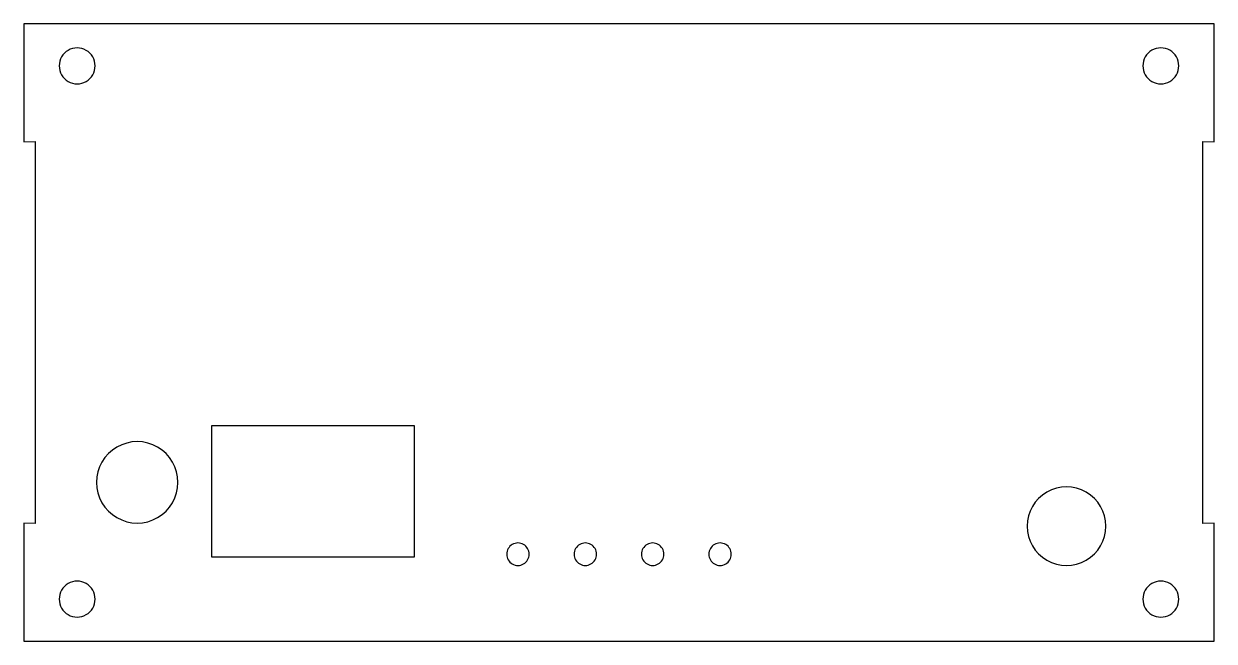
# Model space of a CAD drawing. Extents: x 0 to 30, y 0 to 15.6.
import ezdxf

# ---------------------------------------------------------------- set-up
doc = ezdxf.new("R2010")
doc.units = 0
doc.layers.add('Layer_1', color=7, linetype='CONTINUOUS')

msp = doc.modelspace()

# ---------------------------------------------------------------- linework, layer by layer
at = {"layer": 'Layer_1', "color": 5}
msp.add_lwpolyline([(0.037334, 15.559556), (0.037334, 12.596202), (0.319557, 12.596225), (0.319557, 3.000665), (0.037334, 3.000689), (0.037334, 0.037335), (29.95289, 0.037335), (29.95289, 3.000689), (29.670667, 3.000665), (29.670667, 12.596225), (29.95289, 12.596202), (29.95289, 15.559556), (0.037334, 15.559556)], close=True, dxfattribs=at)
at = {"layer": 'Layer_1', "color": 1}
for points in [[(1.829445, 14.501225), (1.829445, 14.501225)], [(29.06389, 14.501225), (29.06389, 14.501225)], [(4.764557, 2.146948), (4.764557, 5.463056), (9.844556, 5.463056), (9.844556, 2.146948), (4.764557, 2.146948)], [(3.910835, 4.030778), (3.910835, 4.030778)], [(27.229445, 2.930116), (27.229445, 2.930116)], [(12.737334, 2.224554), (12.737334, 2.224554)], [(14.430667, 2.224554), (14.430667, 2.224554)], [(16.124001, 2.224554), (16.124001, 2.224554)], [(17.817334, 2.224554), (17.817334, 2.224554)], [(1.829445, 1.095666), (1.829445, 1.095666)], [(29.06389, 1.095666), (29.06389, 1.095666)]]:
    msp.add_lwpolyline(points, close=True, dxfattribs=at)
for points in [[(1.603668, 14.892283), (1.463956, 14.972946), (1.291824, 14.972946), (1.152112, 14.892283)], [(28.838177, 14.892471), (28.698432, 14.973184), (28.526236, 14.973184), (28.386491, 14.892471)], [(1.152112, 14.892283), (1.0124, 14.811621), (0.926334, 14.66255), (0.926334, 14.501225)], [(1.829445, 14.501225), (1.829445, 14.66255), (1.743379, 14.811621), (1.603668, 14.892283)], [(28.386491, 14.892471), (28.246746, 14.811759), (28.160698, 14.662604), (28.160778, 14.501225)], [(29.06389, 14.501225), (29.06397, 14.662604), (28.977922, 14.811759), (28.838177, 14.892471)], [(0.926334, 14.501225), (0.926334, 14.339899), (1.0124, 14.190829), (1.152112, 14.110166)], [(1.603668, 14.110166), (1.743379, 14.190829), (1.829445, 14.339899), (1.829445, 14.501225)], [(28.160778, 14.501225), (28.160698, 14.339846), (28.246746, 14.190691), (28.386491, 14.109978)], [(28.838177, 14.109978), (28.977922, 14.190691), (29.06397, 14.339846), (29.06389, 14.501225)], [(1.152112, 14.110166), (1.291824, 14.029503), (1.463956, 14.029503), (1.603668, 14.110166)], [(28.386491, 14.109978), (28.526236, 14.029265), (28.698432, 14.029265), (28.838177, 14.109978)], [(3.399376, 4.916971), (3.082806, 5.099775), (2.692751, 5.099775), (2.376182, 4.916971)], [(2.376182, 4.916971), (2.059612, 4.734166), (1.864637, 4.396338), (1.864723, 4.030778)], [(3.910835, 4.030778), (3.91092, 4.396338), (3.715946, 4.734166), (3.399376, 4.916971)], [(1.864723, 4.030778), (1.864637, 3.665218), (2.059612, 3.32739), (2.376182, 3.144586)], [(3.399376, 3.144586), (3.715946, 3.32739), (3.91092, 3.665218), (3.910835, 4.030778)], [(26.735624, 3.785753), (26.42997, 3.962255), (26.053364, 3.962255), (25.74771, 3.785753)], [(25.74771, 3.785753), (25.442056, 3.609251), (25.253805, 3.283071), (25.25389, 2.930116)], [(27.229445, 2.930116), (27.22953, 3.283071), (27.041279, 3.609251), (26.735624, 3.785753)], [(2.376182, 3.144586), (2.692751, 2.961781), (3.082806, 2.961781), (3.399376, 3.144586)], [(25.25389, 2.930116), (25.25389, 2.577217), (25.442159, 2.251125), (25.747778, 2.074675)], [(26.735556, 2.074675), (27.041176, 2.251125), (27.229445, 2.577217), (27.229445, 2.930116)], [(12.313964, 2.469071), (12.226626, 2.418629), (12.172844, 2.325413), (12.17289, 2.224554)], [(12.596259, 2.469071), (12.508921, 2.519513), (12.401303, 2.519513), (12.313964, 2.469071)], [(12.737334, 2.224554), (12.737379, 2.325413), (12.683598, 2.418629), (12.596259, 2.469071)], [(14.007298, 2.469071), (13.919959, 2.418629), (13.866178, 2.325413), (13.866223, 2.224554)], [(14.289593, 2.469071), (14.202254, 2.519513), (14.094636, 2.519513), (14.007298, 2.469071)], [(14.430667, 2.224554), (14.430712, 2.325413), (14.376931, 2.418629), (14.289593, 2.469071)], [(15.700631, 2.469071), (15.613293, 2.418629), (15.559511, 2.325413), (15.559556, 2.224554)], [(15.982926, 2.469071), (15.895588, 2.519513), (15.787969, 2.519513), (15.700631, 2.469071)], [(16.124001, 2.224554), (16.124046, 2.325413), (16.070264, 2.418629), (15.982926, 2.469071)], [(17.393964, 2.469071), (17.306626, 2.418629), (17.252844, 2.325413), (17.25289, 2.224554)], [(17.676259, 2.469071), (17.588921, 2.519513), (17.481303, 2.519513), (17.393964, 2.469071)], [(17.817334, 2.224554), (17.817379, 2.325413), (17.763598, 2.418629), (17.676259, 2.469071)], [(12.17289, 2.224554), (12.172844, 2.123696), (12.226626, 2.03048), (12.313964, 1.980037)], [(12.596259, 1.980037), (12.683598, 2.03048), (12.737379, 2.123696), (12.737334, 2.224554)], [(13.866223, 2.224554), (13.866178, 2.123696), (13.919959, 2.03048), (14.007298, 1.980037)], [(14.289593, 1.980037), (14.376931, 2.03048), (14.430712, 2.123696), (14.430667, 2.224554)], [(15.559556, 2.224554), (15.559511, 2.123696), (15.613293, 2.03048), (15.700631, 1.980037)], [(15.982926, 1.980037), (16.070264, 2.03048), (16.124046, 2.123696), (16.124001, 2.224554)], [(17.25289, 2.224554), (17.252844, 2.123696), (17.306626, 2.03048), (17.393964, 1.980037)], [(17.676259, 1.980037), (17.763598, 2.03048), (17.817379, 2.123696), (17.817334, 2.224554)], [(12.313964, 1.980037), (12.401303, 1.929595), (12.508921, 1.929595), (12.596259, 1.980037)], [(14.007298, 1.980037), (14.094636, 1.929595), (14.202254, 1.929595), (14.289593, 1.980037)], [(15.700631, 1.980037), (15.787969, 1.929595), (15.895588, 1.929595), (15.982926, 1.980037)], [(17.393964, 1.980037), (17.481303, 1.929595), (17.588921, 1.929595), (17.676259, 1.980037)], [(25.747778, 2.074675), (26.053398, 1.898226), (26.429937, 1.898226), (26.735556, 2.074675)], [(1.603668, 1.486725), (1.463956, 1.567388), (1.291824, 1.567388), (1.152112, 1.486725)], [(28.838177, 1.486913), (28.698432, 1.567626), (28.526236, 1.567626), (28.386491, 1.486913)], [(1.152112, 1.486725), (1.0124, 1.406062), (0.926334, 1.256992), (0.926334, 1.095666)], [(1.829445, 1.095666), (1.829445, 1.256992), (1.743379, 1.406062), (1.603668, 1.486725)], [(28.386491, 1.486913), (28.246746, 1.4062), (28.160698, 1.257045), (28.160778, 1.095666)], [(29.06389, 1.095666), (29.06397, 1.257045), (28.977922, 1.4062), (28.838177, 1.486913)], [(0.926334, 1.095666), (0.926334, 0.934341), (1.0124, 0.78527), (1.152112, 0.704608)], [(1.603668, 0.704608), (1.743379, 0.78527), (1.829445, 0.934341), (1.829445, 1.095666)], [(28.160778, 1.095666), (28.160698, 0.934287), (28.246746, 0.785132), (28.386491, 0.704419)], [(28.838177, 0.704419), (28.977922, 0.785132), (29.06397, 0.934287), (29.06389, 1.095666)], [(1.152112, 0.704608), (1.291824, 0.623945), (1.463956, 0.623945), (1.603668, 0.704608)], [(28.386491, 0.704419), (28.526236, 0.623707), (28.698432, 0.623707), (28.838177, 0.704419)]]:
    msp.add_open_spline(points, degree=3, dxfattribs=at)

doc.saveas('drawing.dxf')
